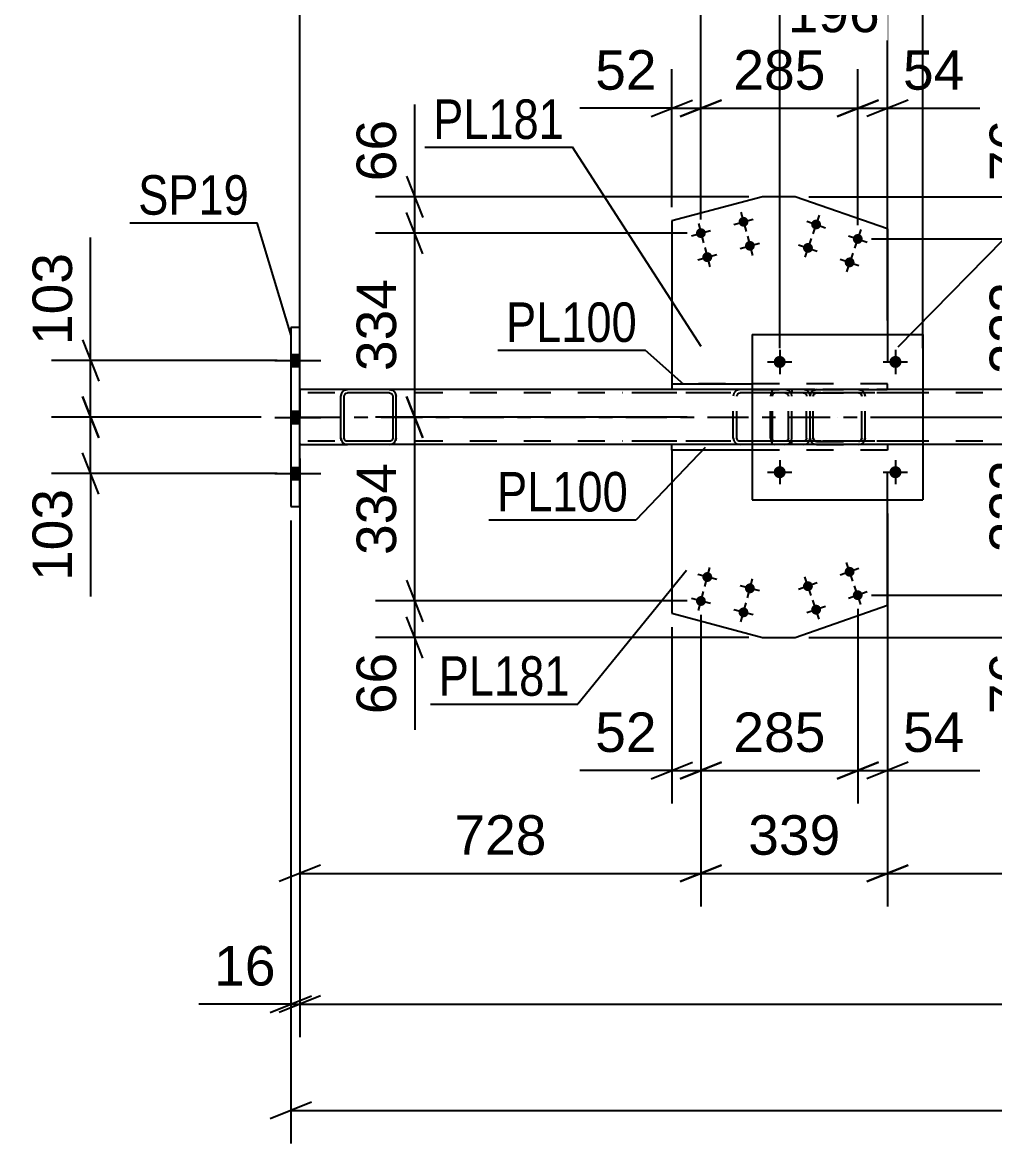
# Model space of a CAD drawing. Header units: millimetres. Extents: x 0 to 841, y 0 to 594.
# Drawn here: x 60 to 130.5, y 465.8 to 547.1 of the extents above; entities that cross this region are included whole.
import ezdxf

# ---------------------------------------------------------------- set-up
doc = ezdxf.new("R2010")
doc.units = ezdxf.units.MM
doc.linetypes.add('DXK_LINE_DOT2', pattern=[3.9198, 1.9599, -1.9599])
doc.linetypes.add('DXK_LINE_DOT3', pattern=[5.9187, 2.979, -0.9799, 0.9799, -0.9799])
doc.styles.add('Arial', font='arial.ttf', dxfattribs={"height": 0.2})
doc.styles.add('Arial Narrow', font='ARIALN.TTF', dxfattribs={"height": 0.2})

# ---------------------------------------------------------------- blocks, each defined once
blk = doc.blocks.new('Part-203724102-4868 - 4784')
at = {"color": 7, "linetype": 'DXK_LINE_DOT2'}
for p, q in [((115.292, 520.47), (103.516, 520.47)), ((115.292, 520.23), (103.516, 520.23)), ((111.585, 520.174), (111.546, 519.99)), ((111.546, 516.95), (111.546, 519.99)), ((111.801, 519.99), (111.821, 520.082)), ((111.801, 516.95), (111.801, 519.99)), ((111.821, 520.082), (111.876, 520.16)), ((112.057, 520.47), (111.861, 520.433)), ((111.876, 520.16), (111.959, 520.212)), ((111.959, 520.212), (112.057, 520.23)), ((115.487, 520.433), (115.292, 520.47)), ((115.292, 520.23), (115.389, 520.212)), ((115.389, 520.212), (115.472, 520.16)), ((115.472, 520.16), (115.528, 520.082)), ((115.528, 520.082), (115.547, 519.99)), ((115.547, 516.95), (115.547, 519.99)), ((115.803, 519.99), (115.764, 520.174)), ((115.803, 516.95), (115.803, 519.99)), ((115.292, 516.71), (103.516, 516.71)), ((111.546, 516.95), (111.585, 516.766)), ((111.821, 516.858), (111.801, 516.95)), ((111.876, 516.78), (111.821, 516.858)), ((111.959, 516.728), (111.876, 516.78)), ((112.057, 516.71), (111.959, 516.728)), ((115.389, 516.728), (115.292, 516.71)), ((115.472, 516.78), (115.389, 516.728)), ((115.528, 516.858), (115.472, 516.78)), ((115.547, 516.95), (115.528, 516.858)), ((115.764, 516.766), (115.803, 516.95)), ((115.292, 516.47), (103.516, 516.47)), ((111.861, 516.506), (112.057, 516.47)), ((115.292, 516.47), (115.487, 516.506))]:
    blk.add_line(p, q, dxfattribs=at)
for centre, start, end in [((112.037, 519.969), 110.75832, 155.68004), ((115.311, 519.969), 24.31996, 69.24168), ((112.037, 516.971), 204.31996, 249.24168), ((115.311, 516.971), 290.75832, 335.68004)]:
    blk.add_arc(centre, 0.496, start, end, dxfattribs=at)
blk = doc.blocks.new('Part-203724102-4815 - 4784')
at = {"color": 2, "linetype": 'Continuous'}
for p, q in [((83.546, 520.47), (80.081, 520.47)), ((107.097, 520.47), (86.586, 520.47)), ((152.915, 520.47), (125.315, 520.47)), ((80.081, 516.47), (83.546, 516.47)), ((107.097, 516.47), (86.586, 516.47)), ((152.915, 516.47), (125.315, 516.47))]:
    blk.add_line(p, q, dxfattribs=at)
at = {"color": 7, "linetype": 'DXK_LINE_DOT2'}
for p, q in [((80.081, 520.47), (80.081, 516.47)), ((733.313, 520.23), (80.081, 520.23)), ((86.586, 520.47), (83.546, 520.47)), ((125.315, 520.47), (107.097, 520.47)), ((733.313, 516.71), (80.081, 516.71)), ((86.586, 516.47), (83.546, 516.47)), ((125.315, 516.47), (107.097, 516.47))]:
    blk.add_line(p, q, dxfattribs=at)
at = {"color": 7, "linetype": 'DXK_LINE_DOT3'}
blk.add_line((80.081, 518.47), (733.313, 518.47), dxfattribs=at)
blk = doc.blocks.new('Part-203724102-4820 - 4784')
at = {"color": 2, "linetype": 'Continuous'}
for p, q in [((112.915, 524.469), (112.915, 512.469)), ((112.915, 524.469), (125.315, 524.469)), ((125.315, 524.469), (125.315, 512.469)), ((112.915, 512.469), (125.315, 512.469))]:
    blk.add_line(p, q, dxfattribs=at)
blk = doc.blocks.new('Part-203724102-4821 - 4784')
at = {"color": 2, "linetype": 'Continuous'}
for p, q in [((83.103, 520.174), (83.066, 519.99)), ((83.066, 516.95), (83.066, 519.99)), ((83.306, 519.99), (83.325, 520.082)), ((83.306, 516.95), (83.306, 519.99)), ((83.325, 520.082), (83.377, 520.16)), ((83.546, 520.47), (83.363, 520.433)), ((83.377, 520.16), (83.455, 520.212)), ((83.455, 520.212), (83.546, 520.23)), ((86.586, 520.47), (83.546, 520.47)), ((86.586, 520.23), (83.546, 520.23)), ((86.77, 520.433), (86.586, 520.47)), ((86.586, 520.23), (86.678, 520.212)), ((86.678, 520.212), (86.756, 520.16)), ((86.756, 520.16), (86.808, 520.082)), ((86.808, 520.082), (86.826, 519.99)), ((86.826, 519.99), (86.826, 516.95)), ((87.066, 519.99), (87.03, 520.174)), ((87.066, 516.95), (87.066, 519.99)), ((83.066, 516.95), (83.103, 516.766)), ((83.325, 516.858), (83.306, 516.95)), ((83.377, 516.78), (83.325, 516.858)), ((83.455, 516.728), (83.377, 516.78)), ((83.546, 516.71), (83.455, 516.728)), ((86.586, 516.71), (83.546, 516.71)), ((86.678, 516.728), (86.586, 516.71)), ((86.756, 516.78), (86.678, 516.728)), ((86.808, 516.858), (86.756, 516.78)), ((86.826, 516.95), (86.808, 516.858)), ((87.03, 516.766), (87.066, 516.95)), ((83.363, 516.506), (83.546, 516.47)), ((86.586, 516.47), (83.546, 516.47)), ((86.586, 516.47), (86.77, 516.506))]:
    blk.add_line(p, q, dxfattribs=at)
at = {"color": 7, "linetype": 'DXK_LINE_DOT2'}
for p, q in [((83.066, 519.99), (83.103, 520.174)), ((83.363, 520.433), (83.546, 520.47)), ((86.586, 520.47), (86.77, 520.433)), ((87.03, 520.174), (87.066, 519.99)), ((83.103, 516.766), (83.066, 516.95)), ((87.066, 516.95), (87.03, 516.766)), ((83.546, 516.47), (83.363, 516.506)), ((86.77, 516.506), (86.586, 516.47))]:
    blk.add_line(p, q, dxfattribs=at)
at = {"color": 7, "linetype": 'DXK_LINE_DOT3'}
blk.add_line((85.066, 518.47), (85.066, 518.47), dxfattribs=at)
at = {"color": 2, "linetype": 'Continuous'}
for centre, start, end in [((83.546, 519.99), 112.5, 157.5), ((86.586, 519.99), 22.5, 67.5), ((83.546, 516.95), 202.5, 247.5), ((86.586, 516.95), 292.5, 337.5)]:
    blk.add_arc(centre, 0.48, start, end, dxfattribs=at)
at = {"color": 7, "linetype": 'DXK_LINE_DOT2'}
for centre, start, end in [((83.546, 519.99), 112.5, 157.5), ((86.586, 519.99), 22.5, 67.5), ((83.546, 516.95), 202.5, 247.5), ((86.586, 516.95), 292.5, 337.5)]:
    blk.add_arc(centre, 0.48, start, end, dxfattribs=at)
blk = doc.blocks.new('Bolt-203724102-4832 - 4784')
at = {"linetype": 'Continuous'}
for points in [[(79.441, 523.01), (79.441, 522.13), (80.081, 522.13), (80.081, 523.01)], [(79.441, 523.01), (79.441, 522.13), (80.081, 522.13), (80.081, 523.01)], [(79.441, 523.01), (79.441, 522.13), (80.081, 522.13), (80.081, 523.01)], [(79.441, 518.89), (79.441, 518.01), (80.081, 518.01), (80.081, 518.89)], [(79.441, 518.89), (79.441, 518.01), (80.081, 518.01), (80.081, 518.89)], [(79.441, 514.81), (79.441, 513.93), (80.081, 513.93), (80.081, 514.81)], [(79.441, 514.81), (79.441, 513.93), (80.081, 513.93), (80.081, 514.81)], [(79.441, 514.81), (79.441, 513.93), (80.081, 513.93), (80.081, 514.81)]]:
    blk.add_hatch(color=1, dxfattribs=at).paths.add_polyline_path(points)
at = {"color": 1, "linetype": 'Continuous'}
for p, q in [((78.281, 522.57), (81.601, 522.57)), ((78.281, 522.57), (81.601, 522.57)), ((78.281, 522.57), (81.601, 522.57)), ((79.441, 523.01), (80.081, 523.01)), ((79.441, 523.01), (80.081, 523.01)), ((79.441, 523.01), (80.081, 523.01)), ((79.441, 522.13), (80.081, 522.13)), ((79.441, 522.13), (80.081, 522.13)), ((79.441, 522.13), (80.081, 522.13)), ((78.281, 518.45), (81.601, 518.45)), ((78.281, 518.45), (81.601, 518.45)), ((79.441, 518.89), (80.081, 518.89)), ((79.441, 518.89), (80.081, 518.89)), ((79.441, 518.01), (80.081, 518.01)), ((79.441, 518.01), (80.081, 518.01)), ((78.281, 514.37), (81.601, 514.37)), ((78.281, 514.37), (81.601, 514.37)), ((78.281, 514.37), (81.601, 514.37)), ((79.441, 514.81), (80.081, 514.81)), ((79.441, 514.81), (80.081, 514.81)), ((79.441, 514.81), (80.081, 514.81)), ((79.441, 513.93), (80.081, 513.93)), ((79.441, 513.93), (80.081, 513.93)), ((79.441, 513.93), (80.081, 513.93))]:
    blk.add_line(p, q, dxfattribs=at)
blk = doc.blocks.new('Bolt-203724102-4894 - 4784')
at = {"linetype": 'Continuous'}
for points in [[(115.355, 514.47, -1), (114.475, 514.47, -1)], [(123.755, 514.47, -1), (122.875, 514.47, -1)]]:
    blk.add_hatch(color=1, dxfattribs=at).paths.add_polyline_path(points)
at = {"color": 1, "linetype": 'Continuous'}
for p, q in [((114.915, 515.35), (114.915, 513.59)), ((123.315, 515.35), (123.315, 513.59)), ((114.035, 514.47), (115.795, 514.47)), ((122.435, 514.47), (124.195, 514.47))]:
    blk.add_line(p, q, dxfattribs=at)
blk = doc.blocks.new('Bolt-203724102-4846 - 4784')
at = {"linetype": 'Continuous'}
for points in [[(117.895, 532.324, -1), (117.215, 532.56, -1)], [(120.918, 531.275, -1), (120.238, 531.511, -1)], [(117.305, 530.623, -1), (116.625, 530.859, -1)], [(120.328, 529.575, -1), (119.648, 529.81, -1)]]:
    blk.add_hatch(color=1, dxfattribs=at).paths.add_polyline_path(points)
at = {"color": 1, "linetype": 'Continuous'}
for p, q in [((117.791, 533.122), (117.319, 531.762)), ((116.875, 532.678), (118.235, 532.206)), ((120.814, 532.073), (120.342, 530.713)), ((117.201, 531.421), (116.729, 530.061)), ((119.898, 531.629), (121.258, 531.157)), ((116.285, 530.977), (117.645, 530.505)), ((120.224, 530.373), (119.752, 529.012)), ((119.308, 529.928), (120.669, 529.457))]:
    blk.add_line(p, q, dxfattribs=at)
blk = doc.blocks.new('Part-203724102-4886 - 4784')
at = {"color": 7, "linetype": 'DXK_LINE_DOT2'}
for p, q in [((117.115, 519.99), (117.151, 520.174)), ((117.151, 520.173), (117.115, 519.989)), ((117.115, 516.949), (117.115, 519.99)), ((117.373, 520.082), (117.355, 519.99)), ((117.355, 519.989), (117.373, 520.081)), ((117.355, 516.949), (117.355, 519.99)), ((117.425, 520.16), (117.373, 520.082)), ((117.373, 520.081), (117.425, 520.159)), ((117.411, 520.433), (117.595, 520.47)), ((117.595, 520.469), (117.411, 520.432)), ((117.503, 520.212), (117.425, 520.16)), ((117.425, 520.159), (117.503, 520.211)), ((117.595, 520.23), (117.503, 520.212)), ((117.503, 520.211), (117.595, 520.229)), ((117.595, 520.469), (117.595, 520.47)), ((117.595, 520.47), (120.635, 520.47)), ((117.595, 520.469), (120.635, 520.469)), ((117.595, 520.229), (117.595, 520.23)), ((120.635, 520.23), (117.595, 520.23)), ((117.595, 520.229), (120.635, 520.229)), ((120.635, 520.469), (120.635, 520.47)), ((120.635, 520.47), (120.818, 520.433)), ((120.818, 520.432), (120.635, 520.469)), ((120.635, 520.229), (120.635, 520.23)), ((120.727, 520.212), (120.635, 520.23)), ((120.635, 520.229), (120.727, 520.211)), ((120.804, 520.16), (120.727, 520.212)), ((120.727, 520.211), (120.804, 520.159)), ((120.856, 520.082), (120.804, 520.16)), ((120.804, 520.159), (120.856, 520.081)), ((120.875, 519.99), (120.856, 520.082)), ((120.856, 520.081), (120.875, 519.989)), ((120.875, 516.949), (120.875, 519.99)), ((121.078, 520.174), (121.115, 519.99)), ((121.115, 519.989), (121.078, 520.173)), ((121.115, 516.949), (121.115, 519.99)), ((117.151, 516.766), (117.115, 516.95)), ((117.115, 516.949), (117.151, 516.765)), ((117.355, 516.95), (117.373, 516.858)), ((117.373, 516.857), (117.355, 516.949)), ((117.373, 516.858), (117.425, 516.78)), ((117.425, 516.779), (117.373, 516.857)), ((117.425, 516.78), (117.503, 516.728)), ((117.503, 516.727), (117.425, 516.779)), ((117.503, 516.728), (117.595, 516.71)), ((117.595, 516.709), (117.503, 516.727)), ((117.595, 516.709), (117.595, 516.71)), ((117.595, 516.71), (120.635, 516.71)), ((117.595, 516.709), (120.635, 516.709)), ((120.635, 516.71), (120.727, 516.728)), ((120.727, 516.727), (120.635, 516.709)), ((120.635, 516.709), (120.635, 516.71)), ((120.727, 516.728), (120.804, 516.78)), ((120.804, 516.779), (120.727, 516.727)), ((120.804, 516.78), (120.856, 516.858)), ((120.856, 516.857), (120.804, 516.779)), ((120.856, 516.858), (120.875, 516.95)), ((120.875, 516.949), (120.856, 516.857)), ((121.115, 516.95), (121.078, 516.766)), ((121.078, 516.765), (121.115, 516.949)), ((117.595, 516.47), (117.411, 516.506)), ((117.411, 516.505), (117.595, 516.469)), ((117.595, 516.469), (117.595, 516.47)), ((117.595, 516.47), (120.635, 516.47)), ((117.595, 516.469), (120.635, 516.469)), ((120.818, 516.506), (120.635, 516.47)), ((120.635, 516.469), (120.818, 516.505)), ((120.635, 516.469), (120.635, 516.47))]:
    blk.add_line(p, q, dxfattribs=at)
at = {"color": 7, "linetype": 'DXK_LINE_DOT3'}
blk.add_line((119.115, 518.468), (119.115, 518.471), dxfattribs=at)
at = {"color": 7, "linetype": 'DXK_LINE_DOT2'}
for centre, start, end in [((117.595, 519.99), 112.5, 157.5), ((117.595, 519.989), 112.5, 157.5), ((120.635, 519.99), 22.5, 67.5), ((120.635, 519.989), 22.5, 67.5), ((117.595, 516.95), 202.5, 247.5), ((117.595, 516.949), 202.5, 247.5), ((120.635, 516.95), 292.5, 337.5), ((120.635, 516.949), 292.5, 337.5)]:
    blk.add_arc(centre, 0.48, start, end, dxfattribs=at)
blk = doc.blocks.new('Bolt-203724102-4893 - 4784')
at = {"linetype": 'Continuous'}
for points in [[(115.355, 522.47, -1), (114.475, 522.47, -1)], [(123.755, 522.47, -1), (122.875, 522.47, -1)]]:
    blk.add_hatch(color=1, dxfattribs=at).paths.add_polyline_path(points)
at = {"color": 1, "linetype": 'Continuous'}
for p, q in [((114.915, 523.35), (114.915, 521.59)), ((123.315, 523.35), (123.315, 521.59)), ((114.035, 522.47), (115.795, 522.47)), ((122.435, 522.47), (124.195, 522.47))]:
    blk.add_line(p, q, dxfattribs=at)
blk = doc.blocks.new('Part-203724102-5010 - 4784')
at = {"color": 2, "linetype": 'Continuous'}
for p, q in [((80.081, 524.97), (79.441, 524.97)), ((79.441, 524.97), (79.441, 511.97)), ((80.081, 511.97), (80.081, 524.97)), ((79.441, 511.97), (80.081, 511.97))]:
    blk.add_line(p, q, dxfattribs=at)
blk = doc.blocks.new('Bolt-203724102-5031 - 4784')
at = {"linetype": 'Continuous'}
for points in [[(119.648, 507.129, -1), (120.328, 507.365, -1)], [(116.625, 506.081, -1), (117.305, 506.317, -1)], [(120.238, 505.429, -1), (120.918, 505.665, -1)], [(117.215, 504.38, -1), (117.895, 504.616, -1)]]:
    blk.add_hatch(color=1, dxfattribs=at).paths.add_polyline_path(points)
at = {"color": 1, "linetype": 'Continuous'}
for p, q in [((120.224, 506.567), (119.752, 507.927)), ((117.201, 505.518), (116.729, 506.879)), ((120.669, 507.483), (119.308, 507.011)), ((117.645, 506.435), (116.285, 505.963)), ((120.814, 504.866), (120.342, 506.227)), ((117.791, 503.818), (117.319, 505.178)), ((121.258, 505.783), (119.898, 505.311)), ((118.235, 504.734), (116.875, 504.262))]:
    blk.add_line(p, q, dxfattribs=at)
blk = doc.blocks.new('Bolt-203724102-5032 - 4784')
at = {"linetype": 'Continuous'}
for points in [[(109.311, 506.958, -1), (110.007, 506.773, -1)], [(112.404, 506.135, -1), (113.1, 505.95, -1)], [(108.849, 505.219, -1), (109.544, 505.034, -1)], [(111.941, 504.396, -1), (112.637, 504.211, -1)]]:
    blk.add_hatch(color=1, dxfattribs=at).paths.add_polyline_path(points)
at = {"color": 1, "linetype": 'Continuous'}
for p, q in [((110.355, 506.681), (108.963, 507.051)), ((109.474, 506.17), (109.844, 507.561)), ((113.447, 505.858), (112.056, 506.228)), ((112.567, 505.347), (112.937, 506.739)), ((109.892, 504.941), (108.501, 505.311)), ((109.011, 504.43), (109.382, 505.822)), ((112.985, 504.118), (111.593, 504.489)), ((112.104, 503.608), (112.474, 504.999))]:
    blk.add_line(p, q, dxfattribs=at)
blk = doc.blocks.new('Part-203724102-5037 - 4784')
at = {"color": 2, "linetype": 'Continuous'}
for p, q in [((112.915, 516.47), (107.097, 516.47)), ((107.097, 516.07), (107.097, 516.47)), ((112.915, 516.07), (107.097, 516.07))]:
    blk.add_line(p, q, dxfattribs=at)
at = {"color": 7, "linetype": 'DXK_LINE_DOT2'}
for p, q in [((122.738, 516.47), (112.915, 516.47)), ((122.738, 516.07), (112.915, 516.07)), ((122.738, 516.47), (122.738, 516.07))]:
    blk.add_line(p, q, dxfattribs=at)
blk = doc.blocks.new('Part-203724102-5042 - 4784')
at = {"color": 2, "linetype": 'Continuous'}
for p, q in [((107.097, 516.07), (107.097, 504.236)), ((122.738, 504.814), (122.738, 512.469)), ((116.031, 502.488), (122.738, 504.814)), ((107.097, 504.236), (113.668, 502.488)), ((113.668, 502.488), (116.031, 502.488))]:
    blk.add_line(p, q, dxfattribs=at)
at = {"color": 7, "linetype": 'DXK_LINE_DOT2'}
for p, q in [((122.738, 516.07), (107.097, 516.07)), ((122.738, 512.469), (122.738, 516.07))]:
    blk.add_line(p, q, dxfattribs=at)
blk = doc.blocks.new('Bolt-203724102-5043 - 4784')
at = {"linetype": 'Continuous'}
for points in [[(112.637, 532.729, -1), (111.941, 532.544, -1)], [(109.544, 531.906, -1), (108.849, 531.721, -1)], [(113.1, 530.989, -1), (112.404, 530.804, -1)], [(110.007, 530.167, -1), (109.311, 529.982, -1)]]:
    blk.add_hatch(color=1, dxfattribs=at).paths.add_polyline_path(points)
at = {"color": 1, "linetype": 'Continuous'}
for p, q in [((111.593, 532.451), (112.985, 532.821)), ((112.104, 533.332), (112.474, 531.941)), ((108.501, 531.628), (109.892, 531.999)), ((109.011, 532.509), (109.382, 531.118)), ((112.567, 531.593), (112.937, 530.201)), ((109.474, 530.77), (109.844, 529.378)), ((112.056, 530.712), (113.447, 531.082)), ((108.963, 529.889), (110.355, 530.259))]:
    blk.add_line(p, q, dxfattribs=at)
blk = doc.blocks.new('Part-203724102-5060 - 4784')
at = {"color": 2, "linetype": 'Continuous'}
for p, q in [((107.097, 520.87), (107.097, 520.47)), ((107.097, 520.87), (112.915, 520.87)), ((112.915, 520.47), (107.097, 520.47))]:
    blk.add_line(p, q, dxfattribs=at)
at = {"color": 7, "linetype": 'DXK_LINE_DOT2'}
for p, q in [((122.738, 520.87), (112.915, 520.87)), ((122.738, 520.47), (122.738, 520.87)), ((112.915, 520.47), (122.738, 520.47))]:
    blk.add_line(p, q, dxfattribs=at)
blk = doc.blocks.new('Part-203724102-5065 - 4784')
at = {"color": 2, "linetype": 'Continuous'}
for p, q in [((113.668, 534.452), (107.097, 532.704)), ((116.031, 534.452), (113.668, 534.452)), ((122.738, 532.126), (116.031, 534.452)), ((107.097, 532.704), (107.097, 520.87)), ((122.738, 532.126), (122.738, 524.469))]:
    blk.add_line(p, q, dxfattribs=at)
at = {"color": 7, "linetype": 'DXK_LINE_DOT2'}
for p, q in [((122.738, 524.469), (122.738, 520.87)), ((122.738, 520.87), (107.097, 520.87))]:
    blk.add_line(p, q, dxfattribs=at)
blk = doc.blocks.new('Part-203724102-5068 - 4784')
at = {"color": 7, "linetype": 'DXK_LINE_DOT2'}
for p, q in [((114.276, 520.174), (114.255, 519.99)), ((114.255, 516.95), (114.255, 519.99)), ((114.335, 520.329), (114.276, 520.174)), ((114.423, 520.433), (114.335, 520.329)), ((114.391, 519.99), (114.401, 520.082)), ((114.391, 516.95), (114.391, 519.99)), ((114.401, 520.082), (114.431, 520.16)), ((114.526, 520.47), (114.423, 520.433)), ((114.431, 520.16), (114.474, 520.212)), ((114.474, 520.212), (114.526, 520.23)), ((123.932, 520.47), (114.526, 520.47)), ((123.932, 520.23), (114.526, 520.23)), ((115.803, 520.47), (115.803, 520.23)), ((116.81, 520.433), (116.618, 520.47)), ((116.618, 520.23), (116.714, 520.212)), ((116.714, 520.212), (116.795, 520.16)), ((116.795, 520.16), (116.85, 520.082)), ((116.85, 520.082), (116.869, 519.99)), ((116.869, 516.95), (116.869, 519.99)), ((117.12, 519.99), (117.082, 520.174)), ((117.12, 516.95), (117.12, 519.99)), ((114.255, 516.95), (114.276, 516.766)), ((114.276, 516.766), (114.335, 516.61)), ((114.335, 516.61), (114.423, 516.506)), ((114.401, 516.858), (114.391, 516.95)), ((114.431, 516.78), (114.401, 516.858)), ((114.474, 516.728), (114.431, 516.78)), ((114.526, 516.71), (114.474, 516.728)), ((123.932, 516.71), (114.526, 516.71)), ((115.803, 516.47), (115.803, 516.71)), ((116.714, 516.728), (116.618, 516.71)), ((116.795, 516.78), (116.714, 516.728)), ((116.85, 516.858), (116.795, 516.78)), ((116.869, 516.95), (116.85, 516.858)), ((117.082, 516.766), (117.12, 516.95)), ((114.423, 516.506), (114.526, 516.47)), ((123.932, 516.47), (114.526, 516.47)), ((116.618, 516.47), (116.81, 516.506))]:
    blk.add_line(p, q, dxfattribs=at)
for centre, start, end in [((116.632, 519.975), 23.84941, 68.8059), ((116.632, 516.965), 291.1941, 336.15059)]:
    blk.add_arc(centre, 0.492, start, end, dxfattribs=at)
blk = doc.blocks.new('StraightDimension-203724102-5844 - 4784')
at = {"color": 7, "linetype": 'Continuous'}
for p, q in [((79.441, 510.97), (79.441, 465.761)), ((80.941, 468.761), (77.941, 467.561)), ((79.441, 468.161), (767.806, 468.161))]:
    blk.add_line(p, q, dxfattribs=at)
blk = doc.blocks.new('StraightDimension-203724102-5956 - 4784')
at = {"color": 7, "linetype": 'Continuous'}
for p, q in [((120.578, 532.393), (120.578, 543.72)), ((122.738, 533.126), (122.738, 543.72)), ((119.078, 540.27), (122.078, 541.47)), ((124.238, 541.47), (121.238, 540.27)), ((120.578, 540.87), (122.738, 540.87)), ((122.738, 540.87), (129.435, 540.87)), ((122.738, 540.87), (129.435, 540.87))]:
    blk.add_line(p, q, dxfattribs=at)
at = {"color": 0}
blk.add_wipeout([(128.91, 541.62), (128.91, 545.82), (123.263, 545.82), (123.263, 541.62)], dxfattribs=at)
at = {"color": 3, "style": 'Arial'}
blk.add_text('54', height=2.8652, dxfattribs=at).set_placement((123.863, 542.22))
blk = doc.blocks.new('StraightDimension-203724102-5945 - 4784')
at = {"color": 7, "linetype": 'Continuous'}
for p, q in [((109.196, 532.814), (109.196, 543.72)), ((120.578, 532.393), (120.578, 543.72)), ((107.696, 540.27), (110.696, 541.47)), ((122.078, 541.47), (119.078, 540.27)), ((109.196, 540.87), (120.578, 540.87))]:
    blk.add_line(p, q, dxfattribs=at)
at = {"color": 0}
blk.add_wipeout([(118.823, 541.62), (118.823, 545.82), (110.952, 545.82), (110.952, 541.62)], dxfattribs=at)
at = {"color": 3, "style": 'Arial'}
blk.add_text('285', height=2.8652, dxfattribs=at).set_placement((111.552, 542.22))
blk = doc.blocks.new('StraightDimension-203724102-6066 - 4784')
at = {"color": 7, "linetype": 'Continuous'}
for p, q in [((64.901, 522.57), (64.901, 531.491)), ((64.901, 522.57), (64.901, 531.491)), ((64.301, 524.07), (65.501, 521.07)), ((78.441, 522.57), (62.051, 522.57)), ((64.901, 518.47), (64.901, 522.57)), ((65.501, 516.97), (64.301, 519.97)), ((77.281, 518.47), (62.051, 518.47))]:
    blk.add_line(p, q, dxfattribs=at)
at = {"color": 0}
blk.add_wipeout([(64.151, 530.966), (59.951, 530.966), (59.951, 523.095), (64.151, 523.095)], dxfattribs=at)
at = {"color": 3, "style": 'Arial'}
blk.add_text('103', height=2.8652, rotation=90.00021, dxfattribs=at).set_placement((63.551, 523.695))
blk = doc.blocks.new('StraightDimension-203724102-6050 - 4784')
at = {"color": 7, "linetype": 'Continuous'}
for p, q in [((64.301, 519.97), (65.501, 516.97)), ((77.281, 518.47), (62.051, 518.47)), ((64.901, 514.37), (64.901, 518.47)), ((65.501, 512.87), (64.301, 515.87)), ((78.441, 514.37), (62.051, 514.37)), ((64.901, 514.37), (64.901, 505.449)), ((64.901, 514.37), (64.901, 505.449))]:
    blk.add_line(p, q, dxfattribs=at)
at = {"color": 0}
blk.add_wipeout([(64.151, 513.845), (59.951, 513.845), (59.951, 505.974), (64.151, 505.974)], dxfattribs=at)
at = {"color": 3, "style": 'Arial'}
blk.add_text('103', height=2.8652, rotation=90.00021, dxfattribs=at).set_placement((63.551, 506.574))
blk = doc.blocks.new('StraightDimension-203724102-6129 - 4784')
at = {"color": 7, "linetype": 'Continuous'}
for p, q in [((122.738, 511.469), (122.738, 482.966)), ((109.196, 504.126), (109.196, 482.966)), ((110.696, 485.966), (107.696, 484.766)), ((121.238, 484.766), (124.238, 485.966)), ((109.196, 485.366), (122.738, 485.366))]:
    blk.add_line(p, q, dxfattribs=at)
at = {"color": 0}
blk.add_wipeout([(119.902, 486.116), (119.902, 490.316), (112.032, 490.316), (112.032, 486.116)], dxfattribs=at)
at = {"color": 3, "style": 'Arial'}
blk.add_text('339', height=2.8652, dxfattribs=at).set_placement((112.632, 486.716))
blk = doc.blocks.new('StraightDimension-203724102-5103 - 4784')
at = {"color": 7, "linetype": 'Continuous'}
for p, q in [((79.441, 510.97), (79.441, 473.477)), ((80.081, 510.97), (80.081, 473.477)), ((79.441, 475.877), (72.744, 475.877)), ((79.441, 475.877), (72.744, 475.877)), ((77.941, 475.277), (80.941, 476.477)), ((81.581, 476.477), (78.581, 475.277)), ((79.441, 475.877), (80.081, 475.877))]:
    blk.add_line(p, q, dxfattribs=at)
at = {"color": 0}
blk.add_wipeout([(78.916, 476.627), (78.916, 480.827), (73.269, 480.827), (73.269, 476.627)], dxfattribs=at)
at = {"color": 3, "style": 'Arial'}
blk.add_text('16', height=2.8652, dxfattribs=at).set_placement((73.869, 477.227))
blk = doc.blocks.new('StraightDimension-203724102-5113 - 4784')
at = {"color": 7, "linetype": 'Continuous'}
for p, q in [((80.081, 510.97), (80.081, 473.477)), ((81.581, 476.477), (78.581, 475.277)), ((80.081, 475.877), (767.166, 475.877))]:
    blk.add_line(p, q, dxfattribs=at)
blk = doc.blocks.new('StraightDimension-203724102-5967 - 4784')
at = {"color": 7, "linetype": 'Continuous'}
for p, q in [((107.097, 533.704), (107.097, 543.72)), ((109.196, 532.814), (109.196, 543.72)), ((105.597, 540.27), (108.597, 541.47)), ((110.696, 541.47), (107.696, 540.27)), ((107.097, 540.87), (100.4, 540.87)), ((107.097, 540.87), (100.4, 540.87)), ((107.097, 540.87), (109.196, 540.87))]:
    blk.add_line(p, q, dxfattribs=at)
at = {"color": 0}
blk.add_wipeout([(106.572, 541.62), (106.572, 545.82), (100.925, 545.82), (100.925, 541.62)], dxfattribs=at)
at = {"color": 3, "style": 'Arial'}
blk.add_text('52', height=2.8652, dxfattribs=at).set_placement((101.525, 542.22))
blk = doc.blocks.new('StraightDimension-203724102-5978 - 4784')
at = {"color": 7, "linetype": 'Continuous'}
for p, q in [((109.196, 504.126), (109.196, 490.423)), ((107.097, 503.236), (107.097, 490.423)), ((105.597, 492.223), (108.597, 493.423)), ((110.696, 493.423), (107.696, 492.223)), ((107.097, 492.823), (100.4, 492.823)), ((107.097, 492.823), (100.4, 492.823)), ((107.097, 492.823), (109.196, 492.823))]:
    blk.add_line(p, q, dxfattribs=at)
at = {"color": 0}
blk.add_wipeout([(106.572, 493.573), (106.572, 497.773), (100.925, 497.773), (100.925, 493.573)], dxfattribs=at)
at = {"color": 3, "style": 'Arial'}
blk.add_text('52', height=2.8652, dxfattribs=at).set_placement((101.525, 494.173))
blk = doc.blocks.new('StraightDimension-203724102-5988 - 4784')
at = {"color": 7, "linetype": 'Continuous'}
for p, q in [((122.738, 511.469), (122.738, 490.423)), ((120.578, 504.547), (120.578, 490.423)), ((119.078, 492.223), (122.078, 493.423)), ((124.238, 493.423), (121.238, 492.223)), ((120.578, 492.823), (122.738, 492.823)), ((122.738, 492.823), (129.435, 492.823)), ((122.738, 492.823), (129.435, 492.823))]:
    blk.add_line(p, q, dxfattribs=at)
at = {"color": 0}
blk.add_wipeout([(128.91, 493.573), (128.91, 497.773), (123.263, 497.773), (123.263, 493.573)], dxfattribs=at)
at = {"color": 3, "style": 'Arial'}
blk.add_text('54', height=2.8652, dxfattribs=at).set_placement((123.863, 494.173))
blk = doc.blocks.new('StraightDimension-203724102-6001 - 4784')
at = {"color": 7, "linetype": 'Continuous'}
for p, q in [((120.578, 504.547), (120.578, 490.423)), ((109.196, 504.126), (109.196, 490.423)), ((107.696, 492.223), (110.696, 493.423)), ((122.078, 493.423), (119.078, 492.223)), ((109.196, 492.823), (120.578, 492.823))]:
    blk.add_line(p, q, dxfattribs=at)
at = {"color": 0}
blk.add_wipeout([(118.823, 493.573), (118.823, 497.773), (110.952, 497.773), (110.952, 493.573)], dxfattribs=at)
at = {"color": 3, "style": 'Arial'}
blk.add_text('285', height=2.8652, dxfattribs=at).set_placement((111.552, 494.173))
blk = doc.blocks.new('StraightDimension-203724102-6106 - 4784')
at = {"color": 7, "linetype": 'Continuous'}
for p, q in [((122.738, 511.469), (122.738, 482.966)), ((193.843, 511.377), (193.843, 482.966)), ((124.238, 485.966), (121.238, 484.766)), ((192.343, 484.766), (195.343, 485.966)), ((122.738, 485.366), (193.843, 485.366))]:
    blk.add_line(p, q, dxfattribs=at)
at = {"color": 0}
blk.add_wipeout([(163.337, 486.116), (163.337, 490.316), (153.243, 490.316), (153.243, 486.116)], dxfattribs=at)
at = {"color": 3, "style": 'Arial'}
blk.add_text('1778', height=2.8652, dxfattribs=at).set_placement((153.843, 486.716))
blk = doc.blocks.new('StraightDimension-203724102-6119 - 4784')
at = {"color": 7, "linetype": 'Continuous'}
for p, q in [((80.081, 515.47), (80.081, 482.966)), ((109.196, 504.126), (109.196, 482.966)), ((81.581, 485.966), (78.581, 484.766)), ((107.696, 484.766), (110.696, 485.966)), ((80.081, 485.366), (109.196, 485.366))]:
    blk.add_line(p, q, dxfattribs=at)
at = {"color": 0}
blk.add_wipeout([(98.574, 486.116), (98.574, 490.316), (90.703, 490.316), (90.703, 486.116)], dxfattribs=at)
at = {"color": 3, "style": 'Arial'}
blk.add_text('728', height=2.8652, dxfattribs=at).set_placement((91.303, 486.716))
blk = doc.blocks.new('StraightDimension-203724102-11004 - 4784')
at = {"color": 7, "linetype": 'Continuous'}
for p, q in [((125.315, 523.47), (125.315, 575.638)), ((154.915, 523.47), (154.915, 560.938)), ((126.815, 551.344), (123.815, 550.144)), ((125.315, 550.744), (154.915, 550.744)), ((153.415, 550.144), (156.415, 551.344))]:
    blk.add_line(p, q, dxfattribs=at)
at = {"color": 0}
blk.add_wipeout([(144.05, 551.494), (144.05, 555.694), (136.179, 555.694), (136.179, 551.494)], dxfattribs=at)
at = {"color": 3, "style": 'Arial'}
blk.add_text('740', height=2.8652, dxfattribs=at).set_placement((136.779, 552.094))
at = {"color": 0, "linetype": 'Continuous'}
blk.add_wipeout([(154.315, 561.538), (150.115, 561.538), (150.115, 551.444), (154.315, 551.444)], dxfattribs=at)
at = {"color": 3, "linetype": 'Continuous', "style": 'Arial'}
blk.add_text('1871', height=2.8652, rotation=90.00021, dxfattribs=at).set_placement((153.715, 552.044))
blk = doc.blocks.new('StraightDimension-203724102-11005 - 4784')
at = {"color": 7, "linetype": 'Continuous'}
for p, q in [((125.315, 523.47), (125.315, 575.638)), ((122.738, 525.469), (122.738, 565.438)), ((121.238, 550.144), (124.238, 551.344)), ((122.738, 550.744), (125.315, 550.744)), ((126.815, 551.344), (123.815, 550.144))]:
    blk.add_line(p, q, dxfattribs=at)
at = {"color": 0, "linetype": 'Continuous'}
blk.add_wipeout([(124.715, 576.238), (120.515, 576.238), (120.515, 566.144), (124.715, 566.144)], dxfattribs=at)
at = {"color": 3, "linetype": 'Continuous', "style": 'Arial'}
blk.add_text('1131', height=2.8652, rotation=90.00021, dxfattribs=at).set_placement((124.115, 566.744))
at = {"color": 0}
blk.add_wipeout([(126.85, 551.494), (126.85, 555.694), (121.203, 555.694), (121.203, 551.494)], dxfattribs=at)
at = {"color": 3, "style": 'Arial'}
blk.add_text('64', height=2.8652, dxfattribs=at).set_placement((121.803, 552.094))
blk = doc.blocks.new('StraightDimension-203724102-11006 - 4784')
at = {"color": 7, "linetype": 'Continuous'}
for p, q in [((122.738, 525.469), (122.738, 565.438)), ((114.915, 523.47), (114.915, 563.215)), ((113.415, 550.144), (116.415, 551.344)), ((114.915, 550.744), (122.738, 550.744)), ((124.238, 551.344), (121.238, 550.144))]:
    blk.add_line(p, q, dxfattribs=at)
at = {"color": 0, "linetype": 'Continuous'}
blk.add_wipeout([(122.138, 566.038), (117.938, 566.038), (117.938, 555.944), (122.138, 555.944)], dxfattribs=at)
at = {"color": 3, "linetype": 'Continuous', "style": 'Arial'}
blk.add_text('1066', height=2.8652, rotation=90.00021, dxfattribs=at).set_placement((121.538, 556.544))
at = {"color": 0}
blk.add_wipeout([(122.762, 545.794), (122.762, 549.994), (114.891, 549.994), (114.891, 545.794)], dxfattribs=at)
at = {"color": 3, "style": 'Arial'}
blk.add_text('196', height=2.8652, dxfattribs=at).set_placement((115.491, 546.394))
blk = doc.blocks.new('StraightDimension-203724102-11007 - 4784')
at = {"color": 7, "linetype": 'Continuous'}
for p, q in [((109.196, 532.814), (109.196, 563.215)), ((114.915, 523.47), (114.915, 563.215)), ((107.696, 550.144), (110.696, 551.344)), ((109.196, 550.744), (114.915, 550.744)), ((116.415, 551.344), (113.415, 550.144))]:
    blk.add_line(p, q, dxfattribs=at)
at = {"color": 0}
blk.add_wipeout([(115.991, 551.494), (115.991, 555.694), (108.12, 555.694), (108.12, 551.494)], dxfattribs=at)
at = {"color": 3, "style": 'Arial'}
blk.add_text('143', height=2.8652, dxfattribs=at).set_placement((108.72, 552.094))
at = {"color": 0, "linetype": 'Continuous'}
blk.add_wipeout([(114.315, 563.815), (110.115, 563.815), (110.115, 555.944), (114.315, 555.944)], dxfattribs=at)
at = {"color": 3, "linetype": 'Continuous', "style": 'Arial'}
blk.add_text('871', height=2.8652, rotation=90.00021, dxfattribs=at).set_placement((113.715, 556.544))
blk = doc.blocks.new('StraightDimension-203724102-11008 - 4784')
at = {"color": 7, "linetype": 'Continuous'}
for p, q in [((109.196, 532.814), (109.196, 563.215)), ((80.081, 521.47), (80.081, 554.268)), ((81.581, 551.344), (78.581, 550.144)), ((80.081, 550.744), (109.196, 550.744)), ((107.696, 550.144), (110.696, 551.344))]:
    blk.add_line(p, q, dxfattribs=at)
at = {"color": 0, "linetype": 'Continuous'}
blk.add_wipeout([(108.596, 563.815), (104.396, 563.815), (104.396, 555.944), (108.596, 555.944)], dxfattribs=at)
at = {"color": 0}
blk.add_wipeout([(98.574, 551.494), (98.574, 555.694), (90.703, 555.694), (90.703, 551.494)], dxfattribs=at)
at = {"color": 3, "linetype": 'Continuous', "style": 'Arial'}
blk.add_text('728', height=2.8652, rotation=90.00021, dxfattribs=at).set_placement((107.996, 556.544))
at = {"color": 3, "style": 'Arial'}
blk.add_text('728', height=2.8652, dxfattribs=at).set_placement((91.303, 552.094))
at = {"color": 0, "linetype": 'Continuous'}
blk.add_wipeout([(79.481, 554.868), (75.281, 554.868), (75.281, 551.444), (79.481, 551.444)], dxfattribs=at)
at = {"color": 3, "linetype": 'Continuous', "style": 'Arial'}
blk.add_text('0', height=2.865, rotation=90.00021, dxfattribs=at).set_placement((78.881, 552.044))
blk = doc.blocks.new('StraightDimension-203724102-15127 - 4784')
at = {"color": 7, "linetype": 'Continuous'}
for p, q in [((88.423, 534.452), (88.423, 541.149)), ((88.423, 534.452), (88.423, 541.149)), ((87.823, 535.952), (89.023, 532.952)), ((112.668, 534.452), (85.573, 534.452)), ((88.423, 531.814), (88.423, 534.452)), ((89.023, 530.314), (87.823, 533.314)), ((108.196, 531.814), (85.573, 531.814))]:
    blk.add_line(p, q, dxfattribs=at)
at = {"color": 0}
blk.add_wipeout([(87.673, 540.624), (83.473, 540.624), (83.473, 534.977), (87.673, 534.977)], dxfattribs=at)
at = {"color": 3, "style": 'Arial'}
blk.add_text('66', height=2.8652, rotation=90.00021, dxfattribs=at).set_placement((87.073, 535.577))
blk = doc.blocks.new('StraightDimension-203724102-15128 - 4784')
at = {"color": 7, "linetype": 'Continuous'}
for p, q in [((89.023, 530.314), (87.823, 533.314)), ((108.196, 531.814), (85.573, 531.814)), ((88.423, 518.47), (88.423, 531.814)), ((87.823, 519.97), (89.023, 516.97)), ((108.196, 518.47), (85.573, 518.47))]:
    blk.add_line(p, q, dxfattribs=at)
at = {"color": 0}
blk.add_wipeout([(87.673, 529.077), (83.473, 529.077), (83.473, 521.206), (87.673, 521.206)], dxfattribs=at)
at = {"color": 3, "style": 'Arial'}
blk.add_text('334', height=2.8652, rotation=90.00021, dxfattribs=at).set_placement((87.073, 521.806))
blk = doc.blocks.new('StraightDimension-203724102-15129 - 4784')
at = {"color": 7, "linetype": 'Continuous'}
for p, q in [((89.023, 516.97), (87.823, 519.97)), ((108.196, 518.47), (85.573, 518.47)), ((88.423, 505.126), (88.423, 518.47)), ((87.823, 506.626), (89.023, 503.626)), ((108.196, 505.126), (85.573, 505.126))]:
    blk.add_line(p, q, dxfattribs=at)
at = {"color": 0}
blk.add_wipeout([(87.673, 515.733), (83.473, 515.733), (83.473, 507.863), (87.673, 507.863)], dxfattribs=at)
at = {"color": 3, "style": 'Arial'}
blk.add_text('334', height=2.8652, rotation=90.00021, dxfattribs=at).set_placement((87.073, 508.463))
blk = doc.blocks.new('StraightDimension-203724102-15130 - 4784')
at = {"color": 7, "linetype": 'Continuous'}
for p, q in [((87.823, 506.626), (89.023, 503.626)), ((108.196, 505.126), (85.573, 505.126)), ((88.423, 502.488), (88.423, 505.126)), ((89.023, 500.988), (87.823, 503.988)), ((112.668, 502.488), (85.573, 502.488)), ((88.423, 502.488), (88.423, 495.79)), ((88.423, 502.488), (88.423, 495.79))]:
    blk.add_line(p, q, dxfattribs=at)
at = {"color": 0}
blk.add_wipeout([(87.673, 501.963), (83.473, 501.963), (83.473, 496.315), (87.673, 496.315)], dxfattribs=at)
at = {"color": 3, "style": 'Arial'}
blk.add_text('66', height=2.8652, rotation=90.00021, dxfattribs=at).set_placement((87.073, 496.915))
blk = doc.blocks.new('StraightDimension-203724102-15238 - 4784')
at = {"color": 7, "linetype": 'Continuous'}
for p, q in [((134.366, 534.452), (134.366, 541.149)), ((134.366, 534.452), (134.366, 541.149)), ((133.766, 535.952), (134.966, 532.952)), ((117.031, 534.452), (136.766, 534.452)), ((134.366, 531.393), (134.366, 534.452)), ((134.966, 529.893), (133.766, 532.893)), ((121.578, 531.393), (136.766, 531.393))]:
    blk.add_line(p, q, dxfattribs=at)
at = {"color": 0}
blk.add_wipeout([(133.616, 540.624), (129.416, 540.624), (129.416, 534.977), (133.616, 534.977)], dxfattribs=at)
at = {"color": 3, "style": 'Arial'}
blk.add_text('76', height=2.8652, rotation=90.00021, dxfattribs=at).set_placement((133.016, 535.577))
blk = doc.blocks.new('StraightDimension-203724102-15239 - 4784')
at = {"color": 7, "linetype": 'Continuous'}
for p, q in [((134.966, 529.893), (133.766, 532.893)), ((121.578, 531.393), (136.766, 531.393)), ((134.366, 518.47), (134.366, 531.393)), ((133.766, 519.97), (134.966, 516.97)), ((121.578, 518.47), (136.766, 518.47))]:
    blk.add_line(p, q, dxfattribs=at)
at = {"color": 0}
blk.add_wipeout([(133.616, 528.867), (129.416, 528.867), (129.416, 520.996), (133.616, 520.996)], dxfattribs=at)
at = {"color": 3, "style": 'Arial'}
blk.add_text('323', height=2.8652, rotation=90.00021, dxfattribs=at).set_placement((133.016, 521.596))
blk = doc.blocks.new('StraightDimension-203724102-15240 - 4784')
at = {"color": 7, "linetype": 'Continuous'}
for p, q in [((134.966, 516.97), (133.766, 519.97)), ((121.578, 518.47), (136.766, 518.47)), ((134.366, 505.547), (134.366, 518.47)), ((133.766, 507.047), (134.966, 504.047)), ((121.578, 505.547), (136.766, 505.547))]:
    blk.add_line(p, q, dxfattribs=at)
at = {"color": 0}
blk.add_wipeout([(133.616, 515.944), (129.416, 515.944), (129.416, 508.073), (133.616, 508.073)], dxfattribs=at)
at = {"color": 3, "style": 'Arial'}
blk.add_text('323', height=2.8652, rotation=90.00021, dxfattribs=at).set_placement((133.016, 508.673))
blk = doc.blocks.new('StraightDimension-203724102-15241 - 4784')
at = {"color": 7, "linetype": 'Continuous'}
for p, q in [((133.766, 507.047), (134.966, 504.047)), ((121.578, 505.547), (136.766, 505.547)), ((134.366, 502.488), (134.366, 505.547)), ((134.966, 500.988), (133.766, 503.988)), ((117.031, 502.488), (136.766, 502.488)), ((134.366, 502.488), (134.366, 495.79)), ((134.366, 502.488), (134.366, 495.79))]:
    blk.add_line(p, q, dxfattribs=at)
at = {"color": 0}
blk.add_wipeout([(133.616, 501.963), (129.416, 501.963), (129.416, 496.315), (133.616, 496.315)], dxfattribs=at)
at = {"color": 3, "style": 'Arial'}
blk.add_text('76', height=2.8652, rotation=90.00021, dxfattribs=at).set_placement((133.016, 496.915))
blk = doc.blocks.new('Mark-203724102-4816 - 4784')
at = {"color": 30, "linetype": 'Continuous'}
for p, q in [((123.502, 523.57), (137.139, 537.465)), ((137.139, 537.465), (147.843, 537.465))]:
    blk.add_line(p, q, dxfattribs=at)
at = {"color": 0}
blk.add_wipeout([(147.243, 538.065), (147.243, 541.065), (137.739, 541.065), (137.739, 538.065)], dxfattribs=at)
blk.add_wipeout([(147.243, 538.065), (147.243, 541.065), (137.739, 541.065), (137.739, 538.065)], dxfattribs=at)
at = {"color": 3, "style": 'Arial Narrow'}
blk.add_text('PL761', height=2.8633, dxfattribs=at).set_placement((137.739, 538.065))
blk = doc.blocks.new('Mark-203724102-5006 - 4784')
at = {"color": 30, "linetype": 'Continuous'}
for p in [(67.755, 532.554), (79.461, 524.398)]:
    blk.add_line(p, (76.994, 532.554), dxfattribs=at)
at = {"color": 0}
blk.add_wipeout([(76.394, 533.154), (76.394, 536.154), (68.355, 536.154), (68.355, 533.154)], dxfattribs=at)
blk.add_wipeout([(76.394, 533.154), (76.394, 536.154), (68.355, 536.154), (68.355, 533.154)], dxfattribs=at)
at = {"color": 3, "style": 'Arial Narrow'}
blk.add_text('SP19', height=2.8633, dxfattribs=at).set_placement((68.355, 533.154))
blk = doc.blocks.new('Mark-203724102-5033 - 4784')
at = {"color": 30, "linetype": 'Continuous'}
for p in [(109.502, 516.269), (93.802, 511.021)]:
    blk.add_line(p, (104.506, 511.021), dxfattribs=at)
at = {"color": 0}
blk.add_wipeout([(103.906, 511.621), (103.906, 514.621), (94.402, 514.621), (94.402, 511.621)], dxfattribs=at)
blk.add_wipeout([(103.906, 511.621), (103.906, 514.621), (94.402, 514.621), (94.402, 511.621)], dxfattribs=at)
at = {"color": 3, "style": 'Arial Narrow'}
blk.add_text('PL100', height=2.8633, dxfattribs=at).set_placement((94.402, 511.621))
blk = doc.blocks.new('Mark-203724102-5038 - 4784')
at = {"color": 30, "linetype": 'Continuous'}
for p in [(108.148, 507.33), (89.567, 497.65)]:
    blk.add_line(p, (100.271, 497.65), dxfattribs=at)
at = {"color": 0}
blk.add_wipeout([(99.671, 498.25), (99.671, 501.25), (90.167, 501.25), (90.167, 498.25)], dxfattribs=at)
blk.add_wipeout([(99.671, 498.25), (99.671, 501.25), (90.167, 501.25), (90.167, 498.25)], dxfattribs=at)
at = {"color": 3, "style": 'Arial Narrow'}
blk.add_text('PL181', height=2.8633, dxfattribs=at).set_placement((90.167, 498.25))
blk = doc.blocks.new('Mark-203724102-5056 - 4784')
at = {"color": 30, "linetype": 'Continuous'}
for p in [(94.454, 523.322), (107.966, 520.825)]:
    blk.add_line(p, (105.158, 523.322), dxfattribs=at)
at = {"color": 0}
blk.add_wipeout([(104.558, 523.922), (104.558, 526.922), (95.054, 526.922), (95.054, 523.922)], dxfattribs=at)
blk.add_wipeout([(104.558, 523.922), (104.558, 526.922), (95.054, 526.922), (95.054, 523.922)], dxfattribs=at)
at = {"color": 3, "style": 'Arial Narrow'}
blk.add_text('PL100', height=2.8633, dxfattribs=at).set_placement((95.054, 523.922))
blk = doc.blocks.new('Mark-203724102-5061 - 4784')
at = {"color": 30, "linetype": 'Continuous'}
for p in [(89.161, 538.053), (109.213, 523.598)]:
    blk.add_line(p, (99.865, 538.053), dxfattribs=at)
at = {"color": 0}
blk.add_wipeout([(99.265, 538.653), (99.265, 541.653), (89.761, 541.653), (89.761, 538.653)], dxfattribs=at)
blk.add_wipeout([(99.265, 538.653), (99.265, 541.653), (89.761, 541.653), (89.761, 538.653)], dxfattribs=at)
at = {"color": 3, "style": 'Arial Narrow'}
blk.add_text('PL181', height=2.8633, dxfattribs=at).set_placement((89.761, 538.653))

msp = doc.modelspace()

# ---------------------------------------------------------------- block references
for name in ['Part-203724102-5065 - 4784', 'Bolt-203724102-5043 - 4784', 'Bolt-203724102-4846 - 4784', 'Part-203724102-5010 - 4784', 'Part-203724102-4820 - 4784', 'Bolt-203724102-4893 - 4784', 'Bolt-203724102-4832 - 4784', 'Part-203724102-5060 - 4784', 'Part-203724102-4815 - 4784', 'Part-203724102-4821 - 4784', 'Part-203724102-4868 - 4784', 'Part-203724102-5068 - 4784', 'Part-203724102-4886 - 4784', 'Part-203724102-5037 - 4784', 'Part-203724102-5042 - 4784', 'Bolt-203724102-4894 - 4784', 'Bolt-203724102-5031 - 4784', 'Bolt-203724102-5032 - 4784']:
    msp.add_blockref(name, (0, 0))

# ---------------------------------------------------------------- next in the draw order: block references
for name in ['StraightDimension-203724102-5956 - 4784', 'StraightDimension-203724102-6066 - 4784', 'StraightDimension-203724102-5844 - 4784']:
    msp.add_blockref(name, (0, 0))

# ---------------------------------------------------------------- next in the draw order: block references
for name in ['StraightDimension-203724102-11004 - 4784', 'StraightDimension-203724102-5945 - 4784', 'StraightDimension-203724102-6050 - 4784', 'StraightDimension-203724102-6129 - 4784']:
    msp.add_blockref(name, (0, 0))

# ---------------------------------------------------------------- next in the draw order: block references
for name in ['StraightDimension-203724102-11005 - 4784', 'StraightDimension-203724102-5967 - 4784', 'StraightDimension-203724102-5103 - 4784']:
    msp.add_blockref(name, (0, 0))

# ---------------------------------------------------------------- next in the draw order: block references
for name in ['StraightDimension-203724102-11006 - 4784', 'StraightDimension-203724102-5113 - 4784']:
    msp.add_blockref(name, (0, 0))

# ---------------------------------------------------------------- next in the draw order: block references
for name in ['StraightDimension-203724102-11007 - 4784', 'StraightDimension-203724102-15238 - 4784', 'StraightDimension-203724102-5988 - 4784', 'StraightDimension-203724102-5978 - 4784']:
    msp.add_blockref(name, (0, 0))

# ---------------------------------------------------------------- next in the draw order: block references
for name in ['StraightDimension-203724102-11008 - 4784', 'StraightDimension-203724102-15239 - 4784', 'StraightDimension-203724102-6001 - 4784']:
    msp.add_blockref(name, (0, 0))

# ---------------------------------------------------------------- next in the draw order: block references
for name in ['StraightDimension-203724102-15127 - 4784', 'Mark-203724102-4816 - 4784', 'Mark-203724102-5006 - 4784', 'StraightDimension-203724102-6119 - 4784', 'StraightDimension-203724102-6106 - 4784']:
    msp.add_blockref(name, (0, 0))

# ---------------------------------------------------------------- next in the draw order: block references
for name in ['StraightDimension-203724102-15128 - 4784', 'StraightDimension-203724102-15240 - 4784']:
    msp.add_blockref(name, (0, 0))

# ---------------------------------------------------------------- next in the draw order: block references
for name in ['Mark-203724102-5056 - 4784', 'StraightDimension-203724102-15129 - 4784', 'StraightDimension-203724102-15241 - 4784']:
    msp.add_blockref(name, (0, 0))

# ---------------------------------------------------------------- next in the draw order: block references
for name in ['Mark-203724102-5061 - 4784', 'Mark-203724102-5033 - 4784', 'StraightDimension-203724102-15130 - 4784']:
    msp.add_blockref(name, (0, 0))

# ---------------------------------------------------------------- next in the draw order: block references
msp.add_blockref('Mark-203724102-5038 - 4784', (0, 0))

doc.saveas('drawing.dxf')
